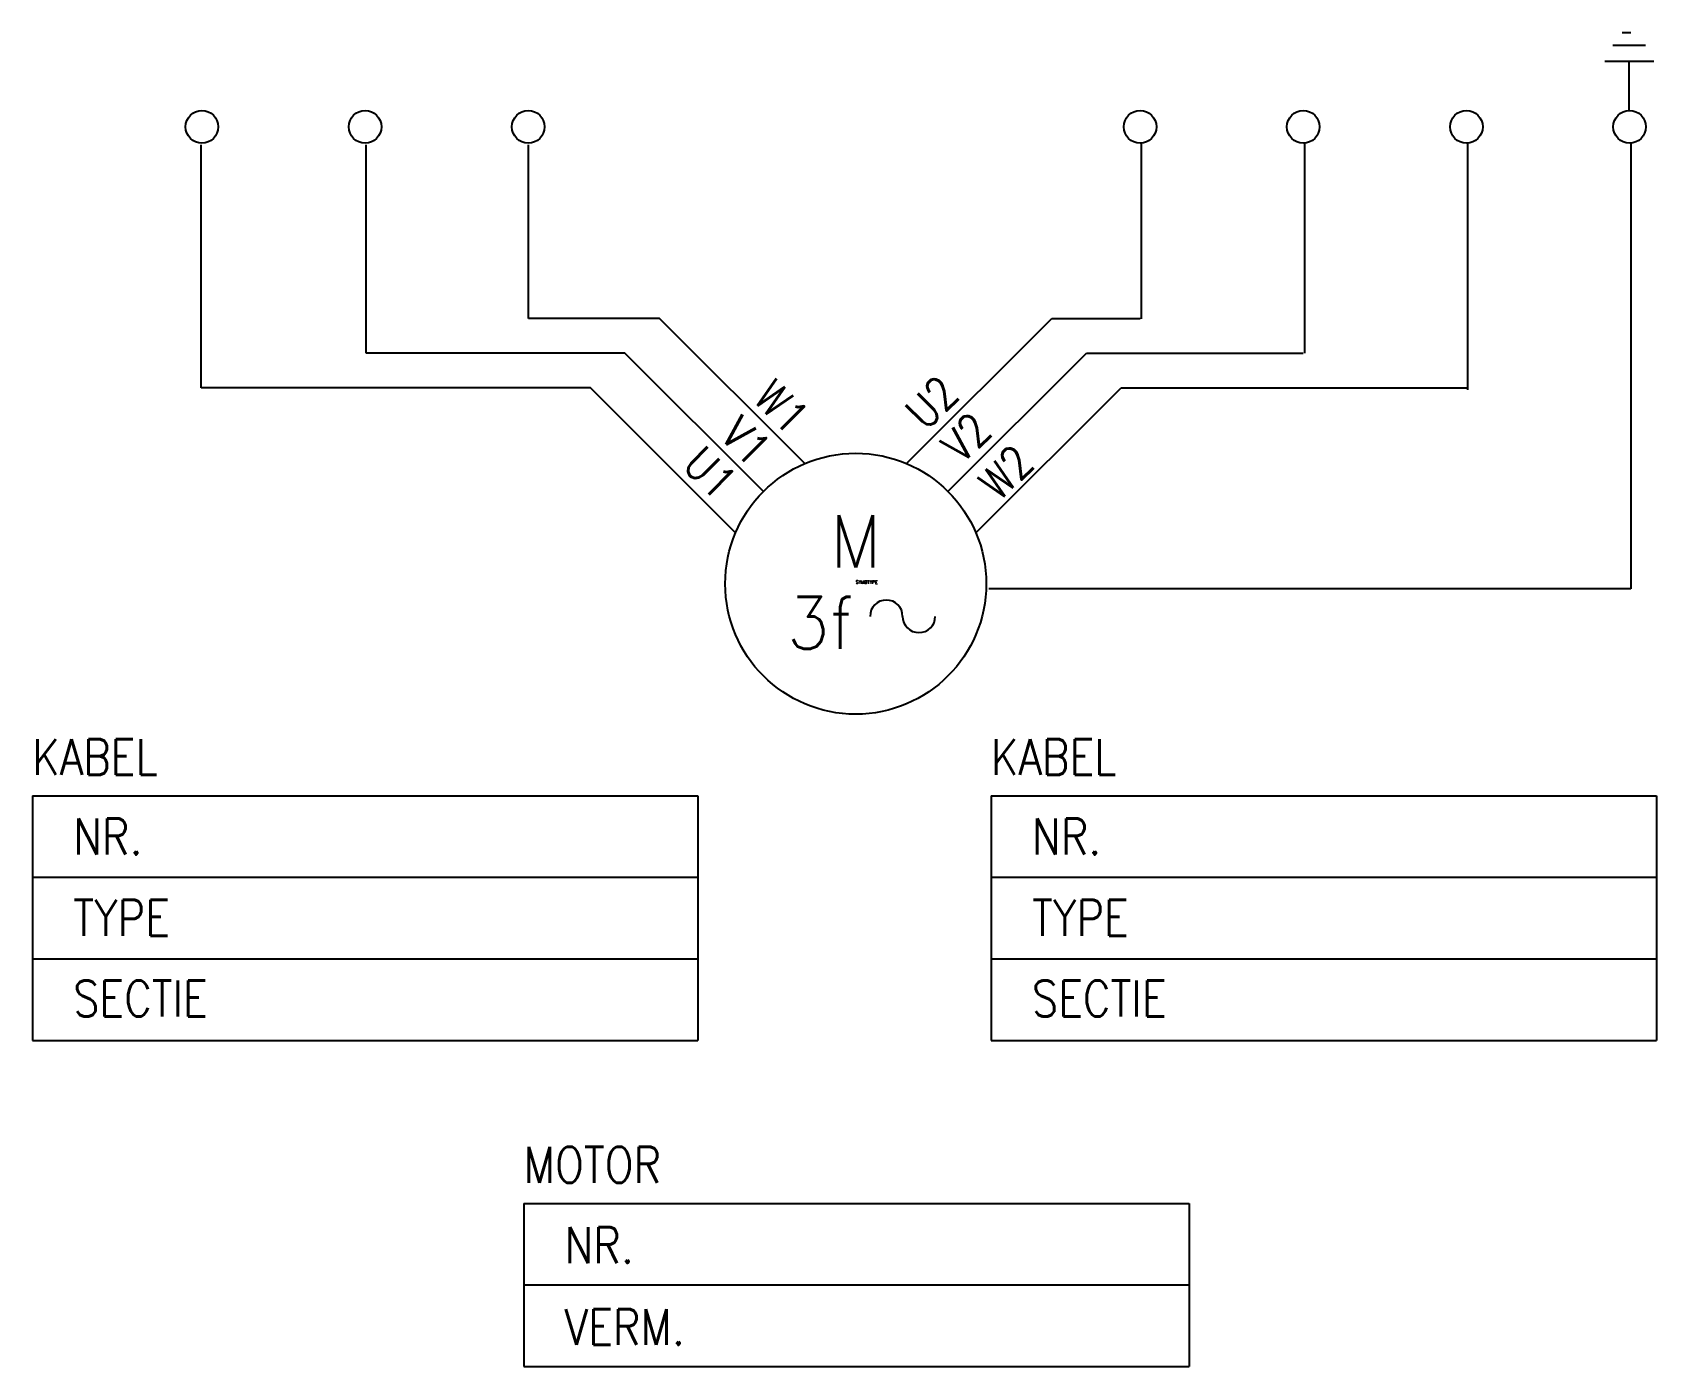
# Model space of a CAD drawing. Extents: x 49.5 to 149.1, y 52 to 133.8.
import ezdxf
from ezdxf.enums import TextEntityAlignment as Align

# ---------------------------------------------------------------- set-up
doc = ezdxf.new("R2010")
doc.units = 0
doc.header["$MEASUREMENT"] = 0
doc.linetypes.add('DASHED', pattern=[19.05, 12.7, -6.35])
doc.layers.get('0').update_dxf_attribs({"linetype": 'CONTINUOUS'})
for name, color, linetype in [('1', 8, 'CONTINUOUS'), ('10', 8, 'DASHED'), ('3', 30, 'CONTINUOUS')]:
    doc.layers.add(name, color=color, linetype=linetype)
doc.styles.add('DINY', font='SIMPLEX', dxfattribs={"width": 0.95})
doc.styles.add('ROMANS', font='ROMANS.SHX')
doc.styles.get("Standard").update_dxf_attribs({"font": 'txt.shx'})

# ---------------------------------------------------------------- blocks, each defined once
blk = doc.blocks.new('MOT2SNC')
at = {"layer": '1'}
for p, q in [((-20.339, -38), (20.437, -38)), ((-20.339, -38), (-20.339, -48)), ((20.437, -38), (20.437, -48)), ((-20.339, -43), (20.437, -43)), ((-20.339, -48), (20.437, -48))]:
    blk.add_line(p, q, dxfattribs=at)
for centre, start, end in [((1.878, -2), 0, 180), ((3.878, -2), 180, 0)]:
    blk.add_arc(centre, 1, start, end, dxfattribs=at)
at = {"layer": '3'}
blk.add_circle((0, 0), 8, dxfattribs=at)
at = {"layer": '1', "style": 'DINY', "width": 0.95}
blk.add_text('M', height=3.2, dxfattribs=at).set_placement((0, 1), align=Align.CENTER)
at = {"layer": '1'}
for s, height, style, width, p in [('3f', 3.2, 'DINY', 0.95, (-4.219, -4)), ('MOTOR', 2.2, 'ROMANS', 0.85, (-20.349, -36.728)), ('NR.', 2.2, 'ROMANS', 0.85, (-17.839, -41.661)), ('VERM.', 2.2, 'ROMANS', 0.85, (-17.839, -46.675))]:
    blk.add_text(s, height=height, dxfattribs=dict(at, style=style, width=width)).set_placement(p)
at = {"layer": '1', "style": 'ROMANS', "width": 0.85}
for tag, p in [('VERBR_NR', (-2.331, -41.806)), ('VERMOGEN', (0.976, -46.638))]:
    blk.add_attdef(tag, p, '', height=2.2, dxfattribs=at)
blk = doc.blocks.new('MOT2SNL')
at = {"layer": '1'}
for p, q in [((-40.111, 12.021), (-40.111, 26.91)), ((-30.009, 14.142), (-30.009, 26.91)), ((-20.048, 16.263), (-20.048, 26.91)), ((-12.021, 16.263), (-20.048, 16.263)), ((-3.123, 7.365), (-12.021, 16.263)), ((-14.142, 14.142), (-30.009, 14.142)), ((-5.657, 5.657), (-14.142, 14.142)), ((-16.263, 12.021), (-40.111, 12.021)), ((-7.365, 3.123), (-16.263, 12.021)), ((-50.457, -13), (-9.681, -13)), ((-50.457, -13), (-50.457, -28)), ((-9.681, -13), (-9.681, -28)), ((-50.457, -18), (-9.681, -18)), ((-50.457, -23), (-9.681, -23)), ((-50.457, -28), (-9.681, -28))]:
    blk.add_line(p, q, dxfattribs=at)
for centre in [(-40.069, 28.014), (-30.069, 28.014), (-20.069, 28.014)]:
    blk.add_circle(centre, 1, dxfattribs=at)
at = {"layer": '1', "style": 'ROMANS', "width": 0.85}
for s, p in [('W1', (-6.38, 11.27)), ('V1', (-8.408, 9.009)), ('U1', (-10.7, 7.178))]:
    blk.add_text(s, height=2, rotation=315, dxfattribs=at).set_placement(p)
for s, p in [('KABEL', (-50.467, -11.728)), ('NR.', (-47.957, -16.604)), ('TYPE', (-47.957, -21.587)), ('SECTIE', (-47.957, -26.53))]:
    blk.add_text(s, height=2.2, dxfattribs=at).set_placement(p)
for tag, p in [('KABELNR', (-34.69, -16.798)), ('TYPE', (-34.895, -21.8)), ('SECTIE', (-34.895, -26.551))]:
    blk.add_attdef(tag, p, '', height=2.2, dxfattribs=at)
at = {"layer": '10', "style": 'ROMANS', "width": 0.85}
blk.add_attdef('MATCODE', text='', height=2.2, dxfattribs=at).set_placement((-42.149, 28.871), align=Align.RIGHT)
for tag, p in [('T1', (-38.371, 29.048)), ('T2', (-28.468, 28.829)), ('T3', (-18.566, 28.829))]:
    blk.add_attdef(tag, p, '', height=2.2, dxfattribs=at)
blk = doc.blocks.new('MOT2SNR')
at = {"layer": '1'}
for p, q in [((46.411, 33.026), (48.411, 33.026)), ((46.976, 33.801), (47.514, 33.801)), ((48.911, 32.026), (45.911, 32.026)), ((47.411, 29.026), (47.411, 32.026)), ((17.5, 27.014), (17.5, 16.247)), ((27.5, 27.014), (27.5, 14.141)), ((37.5, 27.014), (37.5, 11.896)), ((47.5, 27.014), (47.5, -0.315)), ((3.123, 7.365), (12.021, 16.263)), ((12.021, 16.263), (17.431, 16.263)), ((5.657, 5.657), (14.142, 14.142)), ((14.142, 14.142), (27.431, 14.142)), ((7.365, 3.123), (16.263, 12.021)), ((16.263, 12.021), (37.431, 12.021)), ((47.5, -0.315), (8.154, -0.315)), ((8.308, -13), (8.308, -28)), ((8.308, -13), (49.084, -13)), ((49.084, -13), (49.084, -28)), ((8.308, -18), (49.084, -18)), ((8.308, -23), (49.084, -23)), ((8.308, -28), (49.084, -28))]:
    blk.add_line(p, q, dxfattribs=at)
for centre in [(17.431, 28.014), (27.431, 28.014), (37.431, 28.014), (47.431, 28.014)]:
    blk.add_circle(centre, 1, dxfattribs=at)
at = {"layer": '1', "style": 'ROMANS', "width": 0.85}
for s, p in [('U2', (4.287, 9.332)), ('V2', (6.491, 7.286)), ('W2', (8.781, 4.996))]:
    blk.add_text(s, height=2, rotation=45, dxfattribs=at).set_placement(p)
for s, p in [('KABEL', (8.298, -11.728)), ('NR.', (10.808, -16.604)), ('TYPE', (10.808, -21.587)), ('SECTIE', (10.808, -26.53))]:
    blk.add_text(s, height=2.2, dxfattribs=at).set_placement(p)
for tag, p in [('KABELNR', (23.475, -16.798)), ('TYPE', (24.089, -21.8)), ('SECTIE', (23.884, -26.551))]:
    blk.add_attdef(tag, p, '', height=2.2, dxfattribs=at)
at = {"layer": '10', "style": 'ROMANS', "width": 0.85}
for tag, p in [('T1', (19.244, 28.829)), ('T2', (28.967, 28.829)), ('T3', (39.049, 28.829)), ('T4', (49.492, 28.829))]:
    blk.add_attdef(tag, p, '', height=2.2, dxfattribs=at)

msp = doc.modelspace()

# ---------------------------------------------------------------- block references
for name in ['MOT2SNR', 'MOT2SNL', 'MOT2SNC']:
    msp.add_blockref(name, (100, 100))

# ---------------------------------------------------------------- texts
at = {"flags": 1}
msp.add_attdef('SYMBTYPE', (100, 100), 'ML', height=0.2, dxfattribs=at)

doc.saveas('drawing.dxf')
